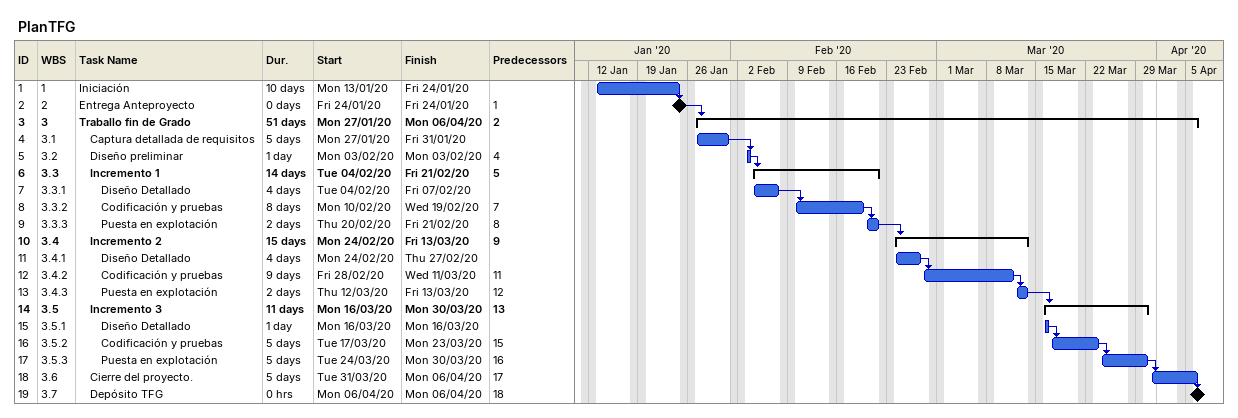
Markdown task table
PlanTFG

| ID | WBS | Task | Duration | Start | Finish | Predecessors |
|---|---|---|---|---|---|---|
| 1 | 1 | Iniciación | 10d | 2020-01-13 | 2020-01-24 |  |
| 2 | 2 | Entrega Anteproyecto | 0d | 2020-01-24 | 2020-01-24 | 1 |
| 3 | 3 | **Traballo fin de Grado** | 51d | 2020-01-27 | 2020-04-06 | 2 |
| 4 | 3.1 | Captura detallada de requisitos | 5d | 2020-01-27 | 2020-01-31 |  |
| 5 | 3.2 | Diseño preliminar | 1d | 2020-02-03 | 2020-02-03 | 4 |
| 6 | 3.3 | **Incremento 1** | 14d | 2020-02-04 | 2020-02-21 | 5 |
| 7 | 3.3.1 | Diseño Detallado | 4d | 2020-02-04 | 2020-02-07 |  |
| 8 | 3.3.2 | Codificación y pruebas | 8d | 2020-02-10 | 2020-02-19 | 7 |
| 9 | 3.3.3 | Puesta en explotación | 2d | 2020-02-20 | 2020-02-21 | 8 |
| 10 | 3.4 | **Incremento 2** | 15d | 2020-02-24 | 2020-03-13 | 9 |
| 11 | 3.4.1 | Diseño Detallado | 4d | 2020-02-24 | 2020-02-27 |  |
| 12 | 3.4.2 | Codificación y pruebas | 9d | 2020-02-28 | 2020-03-11 | 11 |
| 13 | 3.4.3 | Puesta en explotación | 2d | 2020-03-12 | 2020-03-13 | 12 |
| 14 | 3.5 | **Incremento 3** | 11d | 2020-03-16 | 2020-03-30 | 13 |
| 15 | 3.5.1 | Diseño Detallado | 1d | 2020-03-16 | 2020-03-16 |  |
| 16 | 3.5.2 | Codificación y pruebas | 5d | 2020-03-17 | 2020-03-23 | 15 |
| 17 | 3.5.3 | Puesta en explotación | 5d | 2020-03-24 | 2020-03-30 | 16 |
| 18 | 3.6 | Cierre del proyecto. | 5d | 2020-03-31 | 2020-04-06 | 17 |
| 19 | 3.7 | Depósito TFG | 0h | 2020-04-06 | 2020-04-06 | 18 |
